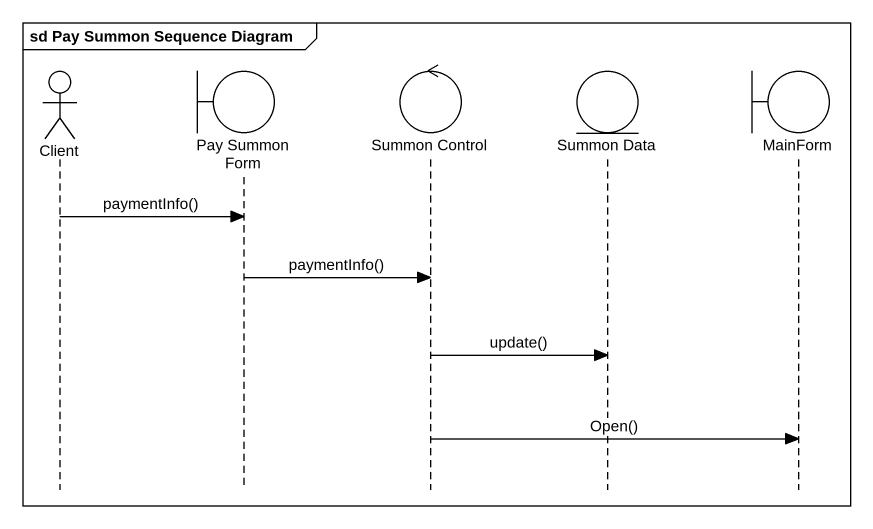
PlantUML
@startuml
mainframe sd Pay Summon Sequence Diagram
hide footbox
actor Client
boundary "Pay Summon Form" as Pay_Summon_Form
control "Summon Control" as Summon_Control
entity "Summon Data" as Summon_Data
boundary MainForm

Client -> Pay_Summon_Form : paymentInfo()
Pay_Summon_Form -> Summon_Control : paymentInfo()
Summon_Control -> Summon_Data : update()
Summon_Control -> MainForm : Open()
@enduml
